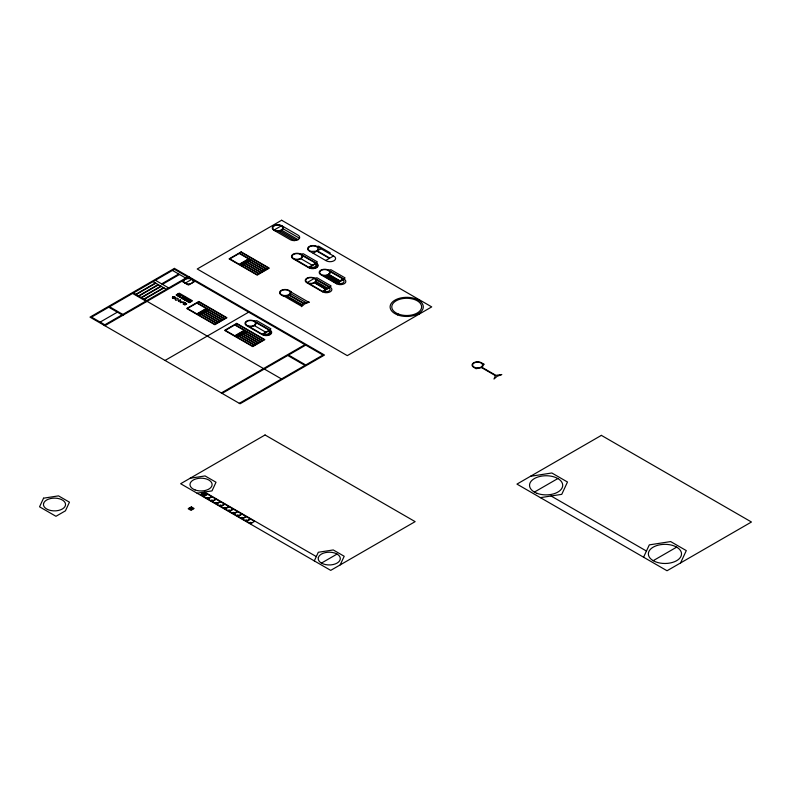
<?xml version="1.0" encoding="UTF-8"?>
<svg xmlns="http://www.w3.org/2000/svg" width="791" height="791" viewBox="0 0 791 791"><rect width="100%" height="100%" fill="white"/><g stroke="black" fill="none" stroke-linecap="round" stroke-linejoin="round"><path stroke-width="1.19" d="M184.629 297.179L182.751 298.81L185.569 297.723M176.858 295.221L177.283 294.292L180.061 294.727L179.626 295.646L178.024 295.893M314.304 560.888L318.308 552.266L333.258 549.953L344.204 556.271L340.189 564.903M643.577 557.21L649.302 544.88L670.659 541.578L686.291 550.605L680.567 562.935M270.067 330.154L270.848 328.799L256.778 320.681L254.435 321.126A5.527 3.194 0 0 0 246.614 321.126A5.527 3.194 0 0 0 246.614 325.645L262.246 334.672A5.527 3.194 0 0 0 270.067 334.672A5.527 3.194 0 0 0 270.067 330.154L254.435 321.126M316.548 263.225L317.329 261.87L303.26 253.743L300.916 254.198A5.527 3.194 0 0 0 293.095 254.198A5.527 3.194 0 0 0 293.095 258.716L308.727 267.734A5.527 3.194 0 0 0 316.548 267.734A5.527 3.194 0 0 0 316.548 263.225L300.916 254.198M329.61 253.723L330.124 252.813L318.625 246.179L317.062 246.476A5.527 3.194 0 0 0 309.241 246.476A5.527 3.194 0 0 0 309.241 250.994L326.169 260.763A5.527 3.194 0 0 0 333.98 260.763A5.527 3.194 0 0 0 333.98 256.244L317.062 246.476M212.087 500.565C210.722 501.751 214.054 500.159 211.978 500.901L212.374 500.515L211.523 500.634M135.726 294.341L155.402 282.98M136.121 294.568L155.797 283.208M138.465 295.923L158.141 284.562M138.85 296.141L158.526 284.79M161.651 283.88L178.717 274.032M162.432 284.335L179.498 274.487M141.194 297.495L160.87 286.134M141.589 297.723L161.265 286.362M100.16 322.095L117.355 312.168M143.932 299.077L163.608 287.716M144.328 299.305L164.004 287.944M104.066 325.249L188.485 276.514M104.847 325.704L189.267 276.969M185.163 283.168L191.808 279.332M195.13 281.25L188.485 285.086L181.841 281.25M173.16 297.851L173.476 297.129L174.722 297.307L173.476 298.029M313.157 253.249L316.825 251.123L329.372 258.37L325.694 260.486M320.968 248.73L317.3 250.856L329.837 258.093L333.515 255.977M165.042 360.449L249.452 311.713M307.215 282.535L314.254 278.472M322.461 291.78L330.272 287.271L331.053 285.917L316.983 277.789L314.64 278.244A5.527 3.194 0 0 0 306.829 278.244A5.527 3.194 0 0 0 306.829 282.753L322.461 291.78A5.527 3.194 0 0 0 330.272 291.78A5.527 3.194 0 0 0 330.272 287.271L314.64 278.244M336.422 283.722L344.233 279.213L345.014 277.859L330.945 269.731L328.601 270.186A5.527 3.194 0 0 0 320.79 270.186A5.527 3.194 0 0 0 320.79 274.695L336.422 283.722A5.527 3.194 0 0 0 344.233 283.722A5.527 3.194 0 0 0 344.233 279.213L328.601 270.186M221.322 392.949L304.95 344.658M222.103 393.394L287.756 355.485L304.95 365.412L239.297 403.321M305.731 345.113L288.537 355.04L305.731 364.967L322.936 355.04L174.416 269.296L133.382 292.986L147.452 301.114M418.429 300.125L419.21 299.67M206.431 498.162L207.608 497.49L208.784 498.162M210.732 500.644L211.909 499.971L213.076 500.644M215.033 503.125L216.21 502.453L217.377 503.125M219.334 505.607L220.501 504.935L221.678 505.607M223.635 508.089L224.802 507.417L225.979 508.089M227.927 510.571L229.103 509.898L230.28 510.571M232.228 513.052L233.404 512.38L234.571 513.052M236.529 515.534L237.705 514.862L238.872 515.534M240.83 518.016L241.997 517.344L243.173 518.016M245.131 520.498L246.298 519.825L247.474 520.498M249.422 522.989L250.599 522.307L251.775 522.989M321.433 563.093L337.065 554.066M534.4 492.081L557.853 478.545M653.208 560.681L653.841 561.027A16.581 9.571 0 0 0 667.535 563.37L668.385 563.271A16.581 9.571 0 0 0 681.318 552.415L681.16 551.92A16.581 9.571 0 0 0 664.934 544.337A16.581 9.571 0 0 0 648.719 551.92L648.561 552.415A16.581 9.571 0 0 0 653.208 560.681L676.661 547.145M190.117 478.248L205.067 475.935L216.012 482.253L212.008 490.885L197.058 493.198M530.494 476.291L551.851 472.988L567.483 482.016L561.758 494.345L540.401 497.648M185.183 300.026L185.183 299.394M294.489 240.602L296.694 240.266A5.527 3.194 0 0 0 298.098 235.164L281.645 225.662L273.824 230.181L290.277 239.673A5.527 3.194 0 0 0 294.47 240.602L278.036 231.11L280.241 230.764A5.527 3.194 0 0 0 281.359 225.514A5.527 3.194 0 0 0 272.509 226.879A5.527 3.194 0 0 0 278.027 231.11M180.556 301.994L180.121 302.488L184.263 302.3L180.556 301.994L181.139 302.3L180.615 302.637M283.069 228.747L299.522 238.249M281.645 230.181L298.098 239.673M280.113 230.794L296.566 240.296M418.429 313.661L419.21 314.116M300.916 258.716L312.247 265.252M327.247 275.268L338.766 281.922M325.477 275.594L337.589 282.595M315.995 281.467L327.771 288.26M315.461 282.15L326.91 288.764M291.256 292.156L308.361 302.033M290.435 293.58L305.899 302.508M286.688 295.745L302.142 304.673M285.462 295.982L301.737 305.385M284.226 296.22L301.322 306.087M172.468 270.423L185.756 278.096M551.08 495.997L646.445 551.05M254.435 325.645L265.766 332.19M192.529 300.837L179.241 293.164L176.116 294.974L178.459 296.328L180.803 294.974L178.459 293.619M155.402 280.271L168.691 287.944M153.059 281.626L166.347 289.298M147.057 301.331L282.288 379.403M146.671 301.559L132.601 293.441L91.558 317.132L105.628 325.249M109.544 306.75L123.614 314.877M108.763 307.205L122.832 315.322M204.533 492.042L316.301 556.577M342.938 279.965L343.61 280.498A3.688 2.126 0 0 1 342.493 283.188A3.688 2.126 0 0 1 337.727 282.97M328.977 288.023L329.649 288.557A3.688 2.126 0 0 1 328.532 291.246A3.688 2.126 0 0 1 323.766 291.029M315.569 263.789A4.143 2.393 0 0 1 315.569 267.17A4.143 2.393 0 0 1 309.706 267.17M314.986 264.125A3.312 1.918 0 0 1 314.986 266.834A3.312 1.918 0 0 1 310.299 266.834M268.505 331.063A3.312 1.918 0 0 1 268.505 333.762A3.312 1.918 0 0 1 263.818 333.762M269.088 330.717A4.143 2.393 0 0 1 269.088 334.109A4.143 2.393 0 0 1 263.225 334.109M178.558 300.689L178.479 301.549L180.823 300.194L179.883 299.651L179.804 300.511L178.558 300.689M184.55 299.66L188.782 299.73L184.55 299.66M43.584 503.501L43.505 503.837A11.054 6.377 0 0 0 55.657 510.848L56.23 510.808A11.054 6.377 0 0 0 65.534 504.164A11.054 6.377 0 0 0 55.073 498.132A11.054 6.377 0 0 0 43.584 503.501M318.338 557.586L318.259 557.912A11.054 6.377 0 0 0 330.411 564.922L330.984 564.883A11.054 6.377 0 0 0 340.288 558.248A11.054 6.377 0 0 0 329.827 552.207A11.054 6.377 0 0 0 318.338 557.586M207.054 498.103C207.815 499.507 208.735 497.064 207.054 498.103M207.954 498.122L207.252 498.211L207.954 498.122M282.614 228.362L282.506 228.658A4.934 2.848 0 0 1 279.974 230.458L279.5 230.576A4.934 2.848 0 0 1 277.473 230.764L276.959 230.735A4.934 2.848 0 0 1 272.855 227.472A4.934 2.848 0 0 1 278.501 225.109A4.934 2.848 0 0 1 282.614 228.362M318.031 249.185L317.557 250.025A4.934 2.848 0 0 1 315.391 251.271L311.387 251.4A4.934 2.848 0 0 1 308.431 247.899A4.934 2.848 0 0 1 314.264 245.961A4.934 2.848 0 0 1 318.031 249.185M315.649 280.953L314.6 282.308L312.514 283.178A4.934 2.848 0 0 1 311.011 283.366A4.973 2.867 0 0 1 305.761 280.449A4.973 2.867 0 0 1 311.17 277.641A4.973 2.867 0 0 1 315.649 280.953M43.554 498.182L39.55 506.813L55.963 516.296L65.445 510.818L69.45 502.186L58.504 495.868L43.554 498.182M172.774 296.902L172.339 297.821L173.516 298.504L175.118 298.256L175.543 297.327L172.774 296.902M173.041 297.06L172.715 297.772L173.615 298.286L175.177 297.386L173.041 297.06M177.55 294.45L177.224 295.162L178.123 295.686L179.686 294.776L177.55 294.45M316.074 281.329L314.788 282.664L326.129 289.209L329.491 287.271L316.074 279.678A5.527 3.194 0 0 1 316.074 281.329M291.454 291.82L289.615 295.003L303.437 302.983L309.34 302.142L304.644 303.952L301.519 306.661L302.963 303.25L289.15 295.27L283.643 296.338L281.2 294.924A5.527 3.194 0 0 1 281.2 290.406A5.527 3.194 0 0 1 289.012 290.406L291.454 291.82M483.924 364.196L482.085 367.38L495.898 375.349L501.801 374.519L497.114 376.318L493.989 379.027L495.433 375.626L481.62 367.647L476.103 368.705L473.661 367.301A5.527 3.194 0 0 1 473.661 362.782A5.527 3.194 0 0 1 481.482 362.782L483.924 364.196M328.868 274.002L328.562 274.25A4.973 2.867 0 0 1 326.95 275.001L326.475 275.12A4.934 2.848 0 0 1 324.972 275.308A4.973 2.867 0 0 1 319.782 271.995A4.973 2.867 0 0 1 326.475 269.761A4.973 2.867 0 0 1 328.868 274.002M328.987 274.447L339.705 280.657L342.444 279.796L341.811 279.441L342.829 278.847L330.035 271.62A5.527 3.194 0 0 1 328.987 274.447M174.416 268.386L89.996 317.132L240.078 403.776L324.498 355.04L174.416 268.386M281.645 220.244L197.226 268.989L347.298 355.634L431.718 306.898L281.645 220.244M241.176 251.884L229.064 258.875L257.204 275.12L269.316 268.129L241.176 251.884M239.218 253.466L229.845 258.875L239.218 264.293L248.601 258.875L239.218 253.466M241.176 252.329L239.614 253.239L266.972 269.029L268.535 268.129L241.176 252.329M177.985 294.519L177.985 295.419L179.241 295.241L177.985 294.519M181.188 295.201L178.845 296.546L181.188 297.9L183.542 296.546L181.188 295.201M183.927 296.773L181.584 298.128L183.927 299.482L186.271 298.128L183.927 296.773M241.176 263.611L239.614 264.52L241.176 265.42L242.738 264.52L241.176 263.611M243.134 262.483L241.571 263.393L243.134 264.293L244.696 263.393L243.134 262.483M245.081 261.356L243.519 262.266L245.081 263.166L246.644 262.266L245.081 261.356M247.039 260.229L245.477 261.129L247.039 262.039L248.601 261.129L247.039 260.229M248.997 259.102L247.425 260.002L248.997 260.911L250.559 260.002L248.997 259.102M243.134 264.748L241.571 265.647L257.204 274.675L258.766 273.765L243.134 264.748M245.081 263.611L243.519 264.52L259.151 273.548L260.714 272.638L245.081 263.611M247.039 262.483L245.477 263.393L261.109 272.411L262.671 271.511L247.039 262.483M248.997 261.356L247.425 262.266L263.067 271.283L264.629 270.384L248.997 261.356M250.945 260.229L249.383 261.129L265.015 270.156L266.577 269.256L250.945 260.229M186.666 298.355L184.323 299.71L186.666 301.064L189.009 299.71L186.666 298.355M189.395 299.937L187.052 301.292L189.395 302.646L191.748 301.292L189.395 299.937M184.886 302.815L183.008 303.892L184.886 304.98L186.765 303.892L184.886 302.815M189.395 300.204L187.526 301.292L189.395 302.37L191.274 301.292L189.395 300.204M184.886 303.171L183.907 303.734L185.855 303.734L184.886 303.171M189.395 300.57L188.426 301.134L190.374 301.134L189.395 300.57M185.855 304.051L184.886 304.614L183.907 304.051L185.855 304.051M190.374 301.45L189.395 302.014L188.426 301.45L190.374 301.45M198.808 301.48L186.686 308.48L214.826 324.725L226.948 317.735L198.808 301.48M196.85 303.062L187.467 308.48L196.85 313.898L206.233 308.48L196.85 303.062M198.808 301.935L197.246 302.834L224.604 318.635L226.167 317.735L198.808 301.935M198.808 313.216L197.246 314.116L198.808 315.026L200.37 314.116L198.808 313.216M200.756 312.089L199.194 312.989L200.756 313.898L202.318 312.989L200.756 312.089M202.714 310.962L201.151 311.862L202.714 312.761L204.276 311.862L202.714 310.962M204.671 309.835L203.109 310.734L204.671 311.634L206.233 310.734L204.671 309.835M206.619 308.708L205.057 309.607L206.619 310.507L208.181 309.607L206.619 308.708M200.756 314.343L199.194 315.253L214.826 324.27L216.388 323.371L200.756 314.343M202.714 313.216L201.151 314.116L216.783 323.143L218.346 322.244L202.714 313.216M204.671 312.089L203.109 312.989L218.741 322.016L220.303 321.116L204.671 312.089M206.619 310.962L205.057 311.862L220.689 320.889L222.251 319.989L206.619 310.962M208.577 309.835L207.015 310.734L222.647 319.762L224.209 318.862L208.577 309.835M315.767 263.225L308.727 267.289L295.577 259.537A5.527 3.194 0 0 0 302.35 255.631L315.767 263.225M316.163 263.452L309.123 267.516A4.973 2.867 0 0 0 316.163 267.516A4.973 2.867 0 0 0 316.163 263.452M236.727 323.371L224.604 330.371L252.744 346.616L264.856 339.626L236.727 323.371M234.769 324.953L225.386 330.371L234.769 335.789L244.152 330.371L234.769 324.953M236.727 323.826L235.154 324.725L262.513 340.525L264.075 339.626L236.727 323.826M236.727 335.107L235.154 336.007L236.727 336.917L238.289 336.007L236.727 335.107M238.674 333.98L237.112 334.88L238.674 335.789L240.237 334.88L238.674 333.98M240.632 332.853L239.07 333.753L240.632 334.652L242.194 333.753L240.632 332.853M242.58 331.726L241.018 332.625L242.58 333.525L244.152 332.625L242.58 331.726M244.538 330.598L242.975 331.498L244.538 332.398L246.1 331.498L244.538 330.598M238.674 336.234L237.112 337.134L252.744 346.161L254.306 345.262L238.674 336.234M240.632 335.107L239.07 336.007L254.702 345.034L256.264 344.134L240.632 335.107M242.58 333.98L241.018 334.88L256.65 343.907L258.222 343.007L242.58 333.98M244.538 332.853L242.975 333.753L258.608 342.78L260.17 341.88L244.538 332.853M246.495 331.726L244.933 332.625L260.565 341.653L262.128 340.753L246.495 331.726M325.823 289.387L322.461 291.335L309.301 283.583A5.527 3.194 0 0 0 311.021 283.692L311.595 283.653A5.527 3.194 0 0 0 313.246 283.346L314.482 282.842L325.823 289.387M339.942 281.24L336.422 283.267L323.262 275.525A5.527 3.194 0 0 0 324.982 275.624L325.556 275.594A5.527 3.194 0 0 0 327.207 275.288L328.601 274.695L339.942 281.24M269.286 330.154L262.246 334.217L249.096 326.465A5.527 3.194 0 0 0 255.869 322.56L269.286 330.154M269.672 330.381L262.642 334.445A4.973 2.867 0 0 0 269.672 334.445A4.973 2.867 0 0 0 269.672 330.381M265.054 434.981L180.645 483.726L330.717 570.37L415.137 521.635L265.054 434.981M201.725 494.068L200.934 494.533L203.702 496.135L204.493 495.67L201.725 494.068M202.911 493.386L202.12 493.851L204.889 495.443L205.69 494.988L202.911 493.386M204.108 492.704L203.307 493.159L206.046 494.741L206.837 494.276L204.108 492.704M207.657 494.296L203.702 496.58L207.608 498.844L211.563 496.56L207.657 494.296M188.98 508.277L188.189 508.742L190.957 510.333L191.758 509.879L188.98 508.277M190.176 507.595L189.375 508.049L192.144 509.651L192.945 509.186L190.176 507.595M191.363 506.902L190.562 507.367L193.301 508.949L194.102 508.484L191.363 506.902M211.958 496.778L207.993 499.072L211.909 501.326L215.864 499.042L211.958 496.778M216.25 499.259L212.295 501.553L216.21 503.808L220.165 501.524L216.25 499.259M220.551 501.751L216.596 504.035L220.501 506.289L224.466 504.005L220.551 501.751M224.852 504.233L220.897 506.517L224.802 508.771L228.757 506.487L224.852 504.233M229.153 506.715L225.198 508.999L229.103 511.253L233.058 508.969L229.153 506.715M233.454 509.196L229.489 511.48L233.404 513.735L237.359 511.451L233.454 509.196M237.745 511.678L233.79 513.962L237.705 516.216L241.66 513.932L237.745 511.678M242.046 514.16L238.091 516.444L241.997 518.698L245.961 516.414L242.046 514.16M246.347 516.642L242.392 518.926L246.298 521.18L250.253 518.896L246.347 516.642M250.648 519.123L246.693 521.407L250.599 523.662L254.554 521.378L250.648 519.123M601.378 435.366L516.958 484.102L667.031 570.756L751.45 522.011L601.378 435.366M284.839 295.537L284.325 295.508A4.973 2.867 0 0 1 280.133 292.512A4.973 2.867 0 0 1 284.839 289.803A4.973 2.867 0 0 1 290.02 292.215L290.07 292.512A4.973 2.867 0 0 1 284.839 295.537M477.309 367.904L476.795 367.874A4.973 2.867 0 0 1 472.603 364.888A4.973 2.867 0 0 1 477.309 362.169A4.973 2.867 0 0 1 482.49 364.592L482.54 364.888A4.973 2.867 0 0 1 477.309 367.904M185.925 283.524A4.697 2.709 0 0 0 193.182 281.398A4.697 2.709 0 0 0 186.36 278.837A4.697 2.709 0 0 0 185.925 283.524M180.289 297.357A1.661 0.959 0 0 0 182.85 296.595A1.661 0.959 0 0 0 180.437 295.696A1.661 0.959 0 0 0 180.289 297.357M175.78 299.957A1.661 0.959 0 0 0 178.331 299.206A1.661 0.959 0 0 0 175.928 298.306A1.661 0.959 0 0 0 175.78 299.957M397.675 314.927A16.581 9.571 0 0 0 423.264 307.392A16.581 9.571 0 0 0 399.178 298.365A16.581 9.571 0 0 0 397.675 314.927M398.575 314.116A14.92 8.612 0 0 0 421.613 307.343A14.92 8.612 0 0 0 399.93 299.216A14.92 8.612 0 0 0 398.575 314.116M294.301 258.865A4.973 2.867 0 0 0 301.974 256.61A4.973 2.867 0 0 0 294.746 253.901A4.973 2.867 0 0 0 294.301 258.865M247.82 325.793A4.973 2.867 0 0 0 255.493 323.539A4.973 2.867 0 0 0 248.265 320.83A4.973 2.867 0 0 0 247.82 325.793M537.099 493.347A16.581 9.571 0 0 0 562.688 485.812A16.581 9.571 0 0 0 538.602 476.785A16.581 9.571 0 0 0 537.099 493.347M195.041 489.926A11.054 6.377 0 0 0 212.097 484.903A11.054 6.377 0 0 0 196.039 478.881A11.054 6.377 0 0 0 195.041 489.926"/></g></svg>
